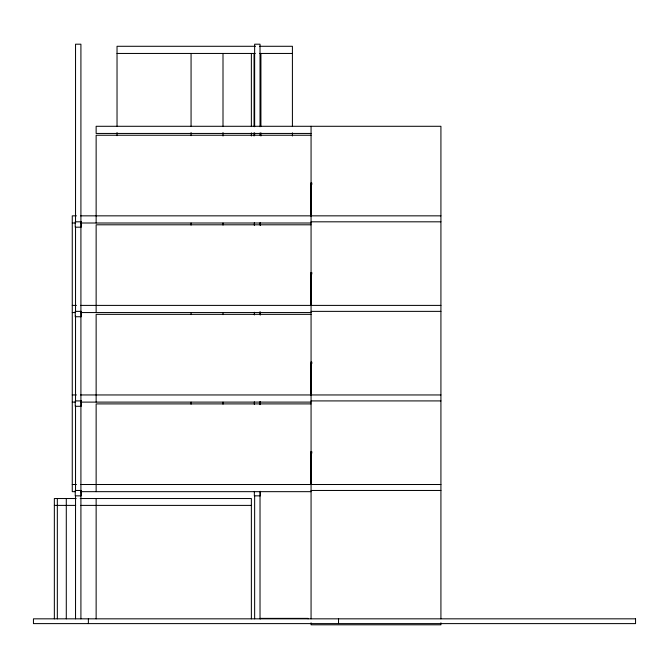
<?xml version="1.0" encoding="UTF-8"?>
<svg xmlns="http://www.w3.org/2000/svg" width="669" height="669" viewBox="0 0 669 669"><rect width="100%" height="100%" fill="white"/><g stroke="black" fill="none" stroke-linecap="round" stroke-linejoin="round"><path stroke-width="1" d="M255.516 46.286L117.033 46.286L117.033 126.316M259.631 46.286L292.412 46.286L292.412 126.583M117.033 53.453L255.257 53.453M259.631 53.453L292.412 53.453M311.068 133.449L96.135 133.449L96.135 126.29L440.921 126.29L440.921 618.833M311.068 135.247L96.135 135.247L96.135 223.003M76.425 215.844L72.26 215.844L72.26 491.665L75.38 491.665M80.589 215.844L440.921 215.844M311.068 221.815L440.921 221.815M72.26 223.003L75.38 223.003M80.589 223.003L311.068 223.003M311.068 224.801L96.135 224.801L96.135 312.557M310.826 272.559L311.302 272.559M72.26 305.399L76.425 305.399M80.573 305.399L440.921 305.399M311.068 311.369L440.921 311.369M72.26 312.557L75.38 312.557M80.573 312.557L311.068 312.557M311.068 314.346L96.135 314.346L96.135 402.111M310.826 362.113L311.302 362.113M72.26 394.953L76.425 394.953M80.573 394.953L440.921 394.953M311.068 400.915L440.921 400.915M72.26 402.111L75.38 402.111M80.573 402.111L311.068 402.111M311.068 403.9L96.135 403.9L96.135 491.665M310.826 451.667L311.302 451.667M72.26 484.507L76.425 484.507M80.573 484.507L440.921 484.507M311.068 490.469L440.921 490.469M80.573 491.665L311.068 491.665M76.149 498.53L54.348 498.53L54.348 618.833M80.196 498.53L251.368 498.53L251.368 618.833M54.348 505.396L75.672 505.396M80.882 505.396L251.368 505.396M440.921 622.814L440.921 624.804L311.068 624.804L311.068 622.814M338.531 618.833L338.531 623.608M311.813 183.005L311.813 184.493M311.813 272.559L311.813 274.047M311.813 362.113L311.813 363.602M311.813 451.667L311.813 453.156M311.302 215.844L311.302 183.005L310.826 183.005L310.826 215.844M311.302 273.588L311.302 305.399M311.302 363.142L311.302 394.953M311.302 452.696L311.302 484.507M311.068 126.29L311.068 618.833M310.826 273.588L310.826 305.399M310.826 363.142L310.826 394.953M310.826 452.696L310.826 484.507M308.083 618.833L308.083 618.382L260.316 618.382L260.316 618.833M292.412 132.855L292.412 135.991M260.918 53.453L260.918 126.583M260.918 132.855L260.918 135.991M260.316 222.71L260.316 225.394M260.316 312.264L260.316 314.948M260.316 401.818L260.316 404.502M260.316 491.372L260.316 495.846L254.345 495.846L254.345 491.372M260.024 126.734L260.024 44.196L254.646 44.196L254.646 126.734M260.024 133.006L260.024 135.096M260.024 222.852L260.024 224.943M260.024 311.662L260.024 314.798M260.024 401.517L260.024 404.653M260.024 491.372L260.024 618.833M254.646 133.006L254.646 135.096M254.646 495.545L254.646 618.833M254.345 222.71L254.345 225.394M254.345 312.264L254.345 314.948M254.345 401.818L254.345 404.502M254.053 53.453L254.053 126.583M254.053 132.855L254.053 135.991M251.368 53.453L251.368 126.583M251.368 132.855L251.368 135.991M223.003 53.453L223.003 126.583M223.003 132.562L223.003 135.991M223.003 223.003L223.003 225.093M223.003 312.557L223.003 314.647M223.003 402.111L223.003 404.201M191.066 53.453L191.066 126.316M191.066 132.562L191.066 135.69M191.066 223.003L191.066 225.093M191.066 312.557L191.066 314.647M191.066 402.111L191.066 404.201M117.033 132.562L117.033 135.69M96.135 498.53L96.135 618.833M88.375 618.833L88.375 623.608M80.916 618.833L80.916 44.196L75.538 44.196L75.538 222.852M75.538 227.034L75.538 311.662M75.538 315.843L75.538 401.517M75.538 405.698L75.538 490.327M75.538 495.545L75.538 618.833M66.29 498.53L66.29 618.833M57.333 498.53L57.333 618.833M81.208 221.815L75.246 221.815L75.246 227.184L81.208 227.184L81.208 221.815M81.208 311.369L75.246 311.369L75.246 316.738L81.208 316.738L81.208 311.369M81.208 400.915L75.246 400.915L75.246 406.292L81.208 406.292L81.208 400.915M81.208 490.469L75.246 490.469L75.246 495.846L81.208 495.846L81.208 490.469M635.55 618.833L33.45 618.833L33.45 623.608L635.55 623.608L635.55 618.833"/></g></svg>
